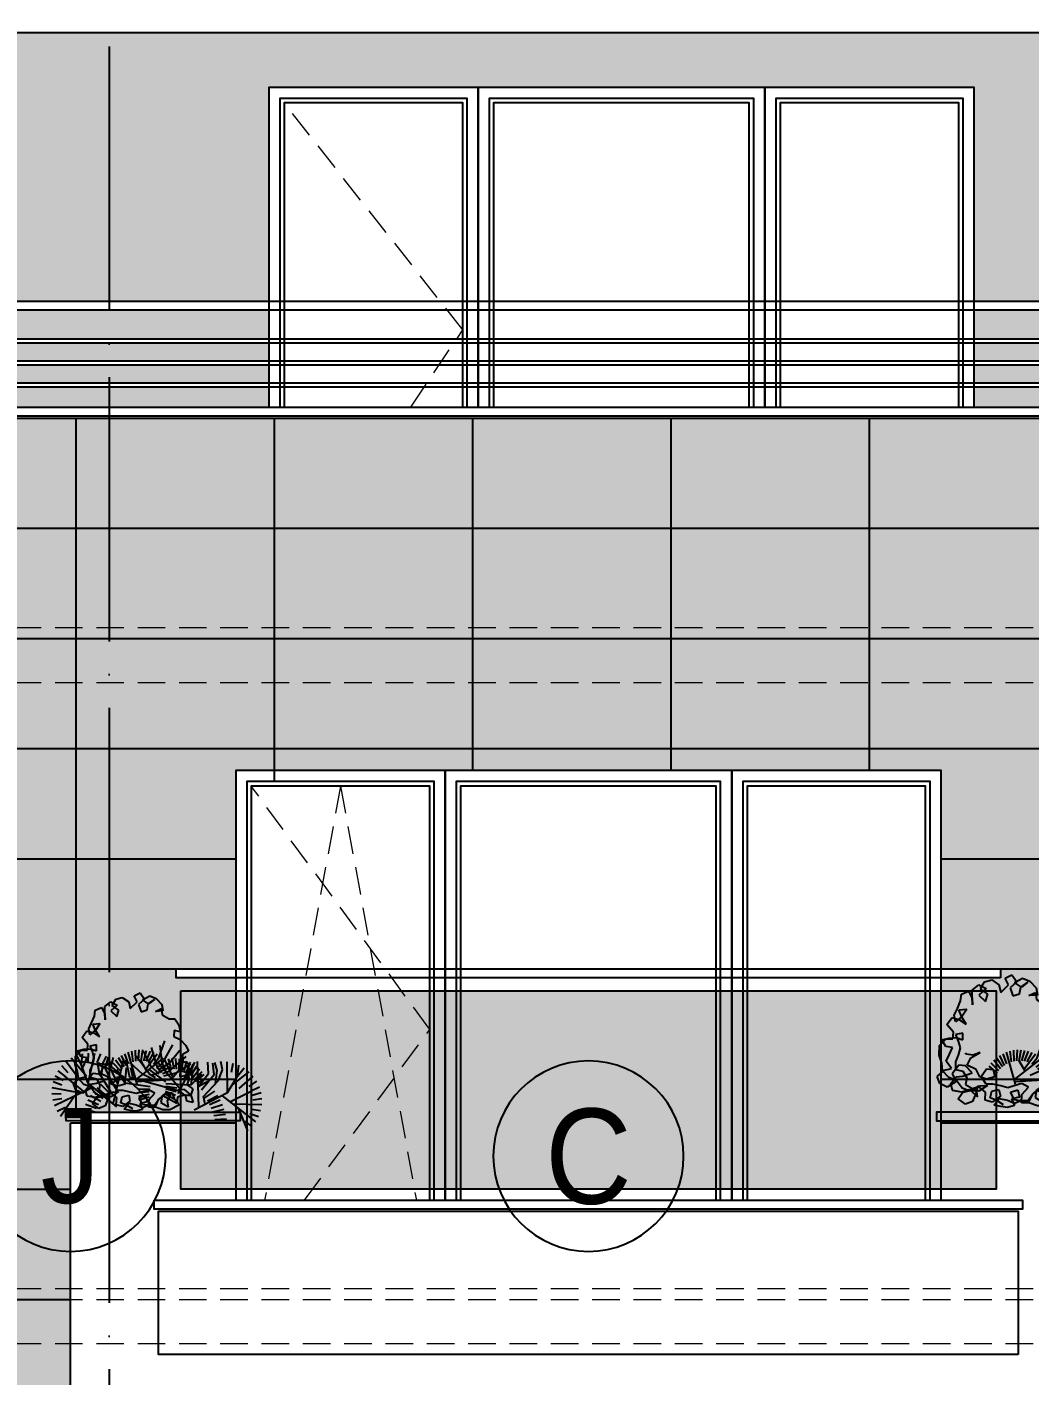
# Model space of a CAD drawing. Extents: x 9615146 to 9672346, y 4699603 to 4705703.
# Drawn here: x 9627746 to 9628201, y 4701470 to 4702081 of the extents above; entities that cross this region are included whole.
import ezdxf
from ezdxf.enums import TextEntityAlignment as Align

# ---------------------------------------------------------------- set-up
doc = ezdxf.new("R2010")
doc.units = 0
doc.header["$LTSCALE"] = 0.5
doc.header["$MEASUREMENT"] = 0
doc.linetypes.add('ACAD_ISO04W100', pattern=[30, 24, -3, 0, -3])
doc.linetypes.add('DASHED', pattern=[0.75, 0.5, -0.25])
doc.layers.get('0').update_dxf_attribs({"color": 251, "linetype": 'CONTINUOUS'})
for name, color, linetype in [('_axis', 1, 'ACAD_ISO04W100'), ('_hatch', 9, 'CONTINUOUS'), ('_hatch_construction', 252, 'CONTINUOUS'), ('_text_spesif_window', 41, 'CONTINUOUS'), ('_view', 3, 'CONTINUOUS'), ('_vista', 75, 'CONTINUOUS'), ('fasadi', 147, 'CONTINUOUS')]:
    doc.layers.add(name, color=color, linetype=linetype)
doc.layers.add('_punk', color=8, linetype='DASHED', lineweight=9)
doc.styles.add('HEB1', font='', dxfattribs={"width": 0.8, "oblique": 17})
doc.styles.add('POMESHTENIA', font='arial.ttf', dxfattribs={"width": 0.9})
doc.styles.get('HEB1').set_extended_font_data('HebarU Cyr')

# ---------------------------------------------------------------- blocks, each defined once
blk = doc.blocks.new('TREE8-E')
for p, q in [((-8.62, 6.91), (-10, 10.02)), ((-7.19, 7.05), (-8.98, 10.44)), ((-7.42, 8.84), (-7.9, 10.7)), ((-7.42, 8.84), (-6.79, 10.78)), ((-6.94, 5.39), (-4.62, 10.43)), ((-6.11, 9.06), (-5.69, 10.69)), ((-4.45, 8.81), (-3.55, 10.05)), ((-11.26, 6.78), (-12.51, 7.9)), ((-10.72, 7.44), (-11.79, 8.73)), ((-10.09, 8), (-10.95, 9.45)), ((-8.04, 4.03), (-10.82, 7.5)), ((-6.94, 5.39), (-7.42, 8.84)), ((-4.54, 6.64), (-4.45, 8.81)), ((-4.32, 6), (-3.61, 8.28)), ((-3.61, 8.28), (-2.65, 9.42)), ((-3.37, 7.39), (-2.35, 9.19)), ((-2.44, 3.89), (-3.37, 7.39)), ((-3.33, 0.76), (0.33, 8.32)), ((-2.38, 7.14), (-1.43, 8.96)), ((0.67, 4.77), (0.71, 7.98)), ((3.03, 4.83), (1.24, 7.41)), ((4.3, 4.6), (2.6, 8.27)), ((4.87, 5.91), (4.09, 8.87)), ((6, 5.26), (5.67, 9.21)), ((6.98, 6.04), (7.28, 9.27)), ((-8.62, 3.89), (-13.52, 5.93)), ((-11.68, 6.05), (-13.1, 6.95)), ((-2.76, 0.04), (-6.94, 5.39)), ((-3.26, 2.93), (-4.54, 6.64)), ((-1.73, 4.24), (-2.38, 7.14)), ((-0.38, 3.93), (-1.32, 6.6)), ((-0.38, 3.93), (0.43, 6.59)), ((1.23, 4.49), (1.23, 6.45)), ((6.86, 2.61), (4.33, 5.51)), ((6.02, 4.2), (4.87, 5.91)), ((6.46, 4.38), (6, 5.26)), ((9.16, 0.67), (6.19, 6.34)), ((7.4, 4.58), (6.98, 6.04)), ((8.33, 3.11), (7.54, 6.56)), ((8.35, 4.58), (8.22, 6.56)), ((8.82, 4.51), (8.9, 6.49)), ((9.28, 4.39), (9.57, 6.35)), ((9.73, 4.22), (10.22, 6.14)), ((10.16, 4.01), (10.84, 5.86)), ((10.56, 3.75), (11.43, 5.52)), ((10.93, 3.45), (11.99, 5.12)), ((-12.21, 3.59), (-13.88, 3.75)), ((-12.16, 4.44), (-13.79, 4.86)), ((-6.22, 4.47), (-13.79, 2.65)), ((-9.89, 3.59), (-13.12, 0.55)), ((-5.43, 1.62), (-7.01, 3.05)), ((-4.86, 2.09), (-6.31, 3.65)), ((-4.25, 2.5), (-5.56, 4.18)), ((-3.61, 2.86), (-4.77, 4.65)), ((-4.11, 1.77), (-3.26, 2.93)), ((1.9, 3.05), (-0.38, 3.93)), ((8.96, 0.42), (0.67, 4.77)), ((3.93, 2.31), (1.9, 3.05)), ((4.83, 3.42), (3.03, 4.83)), ((5.2, 3.72), (4.3, 4.6)), ((7.99, 2.91), (9.73, 4.22)), ((8.64, 0.04), (12.5, 4.67)), ((11.57, 2.74), (12.95, 4.16)), ((11.84, 2.34), (13.36, 3.61)), ((12.05, 1.92), (13.7, 3.02)), ((-11.9, 1.94), (-13.54, 1.57)), ((-6.86, -0.04), (-8.75, 0.93)), ((-6.43, 0.55), (-8.23, 1.68)), ((-5.95, 1.11), (-7.65, 2.39)), ((3.35, 0.5), (1.38, 0.37)), ((3.43, 0.97), (1.45, 1.05)), ((3.55, 1.44), (1.59, 1.72)), ((3.72, 1.88), (1.8, 2.37)), ((12.23, 1.47), (13.98, 2.4)), ((12.35, 1.01), (14.19, 1.75)), ((12.43, 0.54), (14.34, 1.08))]:
    blk.add_line(p, q)
blk = doc.blocks.new('_TREE16')
for p, q in [((-29.4, 140.7), (-30.9, 132.4)), ((-22.1, 148.4), (-29.4, 140.7)), ((-13.8, 152), (-22.1, 148.4)), ((-11.8, 141.7), (-20, 147.4)), ((-20, 147.4), (-12.3, 141.7)), ((-4.5, 146.9), (-13.8, 152)), ((-12.3, 141.7), (-4.5, 146.9)), ((-10.2, 133.9), (-11.8, 141.7)), ((-1.4, 155.7), (-7.1, 147.9)), ((-7.1, 147.9), (0.7, 140.7)), ((0.7, 140.7), (-2.4, 131.4)), ((6.3, 152), (-1.4, 155.7)), ((2.7, 144.3), (6.3, 152)), ((11.5, 135.5), (2.7, 144.3)), ((13.6, 144.3), (11.5, 135.5)), ((21.9, 150), (13.6, 144.3)), ((30.2, 147.9), (21.9, 150)), ((36.9, 144.3), (28.6, 140.1)), ((34.8, 139.6), (30.2, 147.9)), ((44.6, 138.1), (36.9, 144.3)), ((-29.9, 127.2), (-38.7, 122)), ((-30.9, 132.4), (-21.1, 131.8)), ((-28.8, 135.5), (-29.9, 127.2)), ((-21.1, 131.8), (-28.8, 135.5)), ((-2.4, 131.4), (-10.2, 133.9)), ((26.5, 133.4), (34.8, 139.6)), ((29.1, 125.1), (26.5, 133.4)), ((28.6, 140.1), (36.9, 132.4)), ((36.9, 132.4), (29.1, 125.1)), ((44.1, 121), (44.6, 130.3)), ((44.6, 128.8), (44.1, 121)), ((44.6, 130.3), (44.6, 138.1)), ((48.8, 137), (44.6, 128.8)), ((57.1, 133.4), (48.8, 137)), ((58.1, 125.6), (57.1, 133.4)), ((61.7, 116.9), (58.1, 125.6)), ((-51.6, 114.3), (-53.7, 105.4)), ((-46.4, 122), (-51.6, 114.3)), ((-38.7, 122), (-46.4, 122)), ((60.1, 115.3), (50.8, 116.3)), ((50.8, 116.3), (56, 108)), ((56.5, 107), (60.1, 115.3)), ((65.3, 109.1), (61.7, 116.9)), ((-53.1, 95.6), (-60.4, 87.8)), ((-53.7, 105.4), (-45.4, 107)), ((-44.8, 99.2), (-53.1, 95.6)), ((-45.4, 107), (-44.8, 99.2)), ((51.4, 98.7), (56.5, 107)), ((59.1, 103.9), (51.4, 98.7)), ((56, 108), (63.8, 101.3)), ((67.9, 106.5), (59.1, 103.9)), ((63.8, 101.3), (65.3, 109.1)), ((66.4, 89.4), (74.1, 98.2)), ((74.1, 98.2), (67.9, 106.5)), ((-60.4, 87.8), (-64, 80.1)), ((-64, 80.1), (-56.3, 75.9)), ((55.5, 80.6), (55.5, 88.4)), ((55.5, 88.4), (63.8, 86.8)), ((63.3, 83.2), (55.5, 80.6)), ((60.7, 79), (58.6, 71.3)), ((63.8, 86.8), (60.7, 79)), ((71.6, 82.7), (63.3, 83.2)), ((66.9, 81.6), (66.4, 89.4)), ((74.6, 81.6), (66.9, 81.6)), ((79.8, 80.6), (71.6, 82.7)), ((82.4, 73.9), (74.6, 81.6)), ((75.1, 72.9), (79.8, 80.6)), ((-63.5, 64.5), (-64.5, 56.8)), ((-55.7, 67.1), (-63.5, 64.5)), ((-56.3, 75.9), (-55.7, 67.1)), ((46.2, 59.9), (35.3, 66.1)), ((35.3, 66.1), (43.6, 63)), ((43.6, 63), (51.4, 64)), ((51.4, 64), (52.4, 65.6)), ((58.6, 71.3), (60.7, 63)), ((60.7, 63), (63.8, 55.2)), ((67.4, 71.8), (75.1, 72.9)), ((71, 64), (67.4, 71.8)), ((74.6, 55.8), (71, 64)), ((79.8, 53.7), (82.9, 63)), ((82.9, 63), (82.4, 73.9)), ((-61.9, 52.6), (-65, 44.9)), ((-64.5, 56.8), (-62.4, 49)), ((-62.4, 49), (-53.1, 46.9)), ((-53.7, 55.2), (-61.9, 52.6)), ((-53.1, 46.9), (-53.7, 55.2)), ((28.1, 46.9), (20.3, 46.4)), ((34.3, 38.2), (28.1, 46.9)), ((40, 46.4), (50.3, 51.1)), ((44.6, 42.3), (52.4, 50.6)), ((50.3, 51.1), (46.2, 59.9)), ((52.4, 50.6), (60.1, 51.1)), ((60.1, 51.1), (67.9, 41.3)), ((63.8, 55.2), (63.8, 46.4)), ((68.4, 47.5), (74.6, 55.8)), ((76.7, 45.4), (68.4, 47.5)), ((78.8, 44.9), (79.8, 53.7)), ((-61.9, 36.6), (-69.7, 31.4)), ((-69.7, 31.4), (-67.1, 23.7)), ((-65, 44.9), (-61.9, 36.6)), ((20.3, 46.4), (18.3, 37.6)), ((18.3, 37.6), (28.1, 35)), ((28.1, 35), (35.8, 37.6)), ((28.6, 29.3), (34.3, 38.2)), ((35.8, 37.6), (40, 46.4)), ((55.5, 38.7), (44.6, 42.3)), ((55.5, 44.3), (50.8, 36.6)), ((50.8, 36.6), (52.4, 28.8)), ((63.8, 46.4), (55.5, 44.3)), ((63.3, 37.6), (55.5, 38.7)), ((56, 24.7), (63.3, 34)), ((67.9, 41.3), (63.3, 32.4)), ((69.4, 29.9), (63.3, 37.6)), ((63.3, 34), (71.6, 37.1)), ((63.3, 32.4), (73.6, 25.7)), ((71.6, 37.1), (78.8, 44.9)), ((85, 38.2), (76.7, 45.4)), ((81.9, 29.9), (85, 38.2)), ((-67.1, 23.1), (-70.2, 13.8)), ((-67.1, 23.7), (-58.8, 30.4)), ((-58.8, 23.1), (-67.1, 23.1)), ((-61.9, 15.4), (-59.9, 23.7)), ((-59.9, 23.7), (-49.5, 20.5)), ((-58.8, 30.4), (-50.5, 29.9)), ((-50.5, 29.9), (-58.8, 23.1)), ((-45.4, 18.5), (-52.1, 10.7)), ((-49.5, 20.5), (-49, 12.2)), ((-49, 12.2), (-39.2, 17.4)), ((-42.8, 26.3), (-45.4, 18.5)), ((-34.5, 26.3), (-42.8, 26.3)), ((-41.2, 23.7), (-32.9, 24.2)), ((-36.6, 15.9), (-41.2, 23.7)), ((-39.2, 17.4), (-29.9, 22.6)), ((-38.1, 8.1), (-36.6, 15.9)), ((-25.7, 17.9), (-34.5, 26.3)), ((-32.9, 24.2), (-24.7, 17.4)), ((-29.9, 22.6), (-28.3, 13.8)), ((-20, 10.2), (-25.7, 17.9)), ((-24.7, 17.4), (-21.1, 9.2)), ((-20.5, 25.7), (-12.8, 29.9)), ((-12.8, 17.4), (-20.5, 25.7)), ((-12.8, 29.9), (-5, 27.8)), ((-12.3, 7.6), (-12.8, 17.4)), ((-8.2, 22.6), (-10.2, 14.4)), ((0.1, 20), (-8.2, 22.6)), ((-5, 27.8), (3.3, 25.2)), ((-4.5, 11.2), (0.1, 20)), ((3.3, 25.2), (11.5, 27.3)), ((11.5, 27.3), (20.8, 29.3)), ((13.6, 23.1), (12, 15.4)), ((21.9, 21.1), (13.6, 23.1)), ((20.8, 29.3), (28.6, 29.3)), ((23.9, 13.3), (21.9, 21.1)), ((35.3, 27.3), (27, 27.8)), ((27, 27.8), (36.9, 21.1)), ((29.1, 20), (37.9, 27.3)), ((29.6, 10.7), (29.1, 20)), ((44.1, 24.2), (35.3, 27.3)), ((36.9, 21.1), (48.2, 21.6)), ((37.9, 27.3), (40.5, 18.5)), ((38.4, 14.8), (39.5, 22.6)), ((46.2, 22.1), (38.4, 14.8)), ((39.5, 22.6), (48.2, 22.6)), ((40.5, 18.5), (44.1, 9.2)), ((52.4, 28.8), (44.1, 24.2)), ((55.5, 20), (46.2, 22.1)), ((48.2, 21.6), (56, 24.7)), ((48.2, 22.6), (56.5, 20)), ((60.7, 12.2), (55.5, 20)), ((56.5, 20), (67.4, 22.1)), ((67.4, 22.1), (69.4, 29.9)), ((73.6, 25.7), (81.9, 29.9)), ((-70.2, 13.8), (-61.9, 15.4)), ((-52.1, 10.7), (-39.7, 4)), ((-39.7, 4), (-30.9, 4)), ((-28.3, 13.8), (-38.1, 8.1)), ((-30.9, 4), (-21.1, 7.6)), ((-21.1, 9.2), (-13.3, 9.7)), ((-21.1, 7.6), (-12.3, 7.6)), ((-12.3, 10.7), (-20, 10.2)), ((-13.3, 9.7), (-4.5, 11.2)), ((-4.5, 7.1), (-12.3, 10.7)), ((-10.2, 14.4), (-0.9, 12.2)), ((-0.9, 12.2), (-4.5, 4.5)), ((3.8, 10.7), (-4.5, 7.1)), ((-4.5, 4.5), (3.8, 2.4)), ((13.6, 12.8), (3.8, 10.7)), ((3.8, 2.4), (11.5, 3.5)), ((8.4, 5.5), (16.2, 10.2)), ((11.5, 3.5), (19.3, 5)), ((12, 15.4), (21.3, 8.6)), ((19.3, 5), (13.6, 12.8)), ((16.2, 10.2), (23.9, 13.3)), ((21.3, 8.6), (29.6, 10.7)), ((44.1, 9.2), (52.4, 6)), ((52.4, 6), (60.7, 12.2))]:
    blk.add_line(p, q)
blk = doc.blocks.new('fghfdg')
at = {"layer": '_text_spesif_window'}
blk.add_circle((0, 0), 18, dxfattribs=at)
at = {"layer": '_text_spesif_window', "style": 'HEB1', "text_generation_flag": 6, "width": 0.8}
blk.add_attdef('A', text='', height=18, rotation=180, dxfattribs=at).set_placement((0, -9.23), align=Align.CENTER)

msp = doc.modelspace()

# ---------------------------------------------------------------- hatches: boundary and pattern name
at = {"layer": '_hatch', "ltscale": 30, "true_color": 0xb97b1d}
h = msp.add_hatch(color=32, dxfattribs=at)
h.dxf.hatch_style = 1
h.paths.add_polyline_path([(9628743.72, 4701917.84), (9628671.22, 4701917.84), (9628671.22, 4701908.84), (9628743.72, 4701908.84)])
h.paths.add_polyline_path([(9628791.22, 4701917.84), (9628743.72, 4701917.84), (9628743.72, 4701908.84), (9628791.22, 4701908.84)])
h.paths.add_polyline_path([(9629056.22, 4701917.84), (9628996.22, 4701917.84), (9628996.22, 4701908.84), (9629056.22, 4701908.84)])
h.paths.add_polyline_path([(9628263.72, 4701917.84), (9628176.22, 4701917.84), (9628176.22, 4701908.84), (9628263.72, 4701908.84)])
h.paths.add_polyline_path([(9628351.22, 4701917.84), (9628263.72, 4701917.84), (9628263.72, 4701908.84), (9628351.22, 4701908.84)])
h.paths.add_polyline_path([(9627531.22, 4701917.84), (9627471.22, 4701917.84), (9627471.22, 4701908.84), (9627531.22, 4701908.84)])
h.paths.add_polyline_path([(9627783.72, 4701917.84), (9627736.22, 4701917.84), (9627736.22, 4701908.84), (9627783.72, 4701908.84)])
h.paths.add_polyline_path([(9627856.22, 4701917.84), (9627783.72, 4701917.84), (9627783.72, 4701908.84), (9627856.22, 4701908.84)])
h.paths.add_polyline_path([(9627471.22, 4702078.84), (9627471.22, 4701956.84), (9627531.22, 4701956.84), (9627531.22, 4702058.84), (9627736.22, 4702058.84), (9627736.22, 4701956.84), (9627856.22, 4701956.84), (9627856.22, 4702053.84), (9627951.22, 4702053.84), (9628081.22, 4702053.84), (9628176.22, 4702053.84), (9628176.22, 4701956.84), (9628351.22, 4701956.84), (9628351.22, 4702053.84), (9628446.22, 4702053.84), (9628576.22, 4702053.84), (9628671.22, 4702053.84), (9628671.22, 4701956.84), (9628791.22, 4701956.84), (9628791.22, 4702058.84), (9628996.22, 4702058.84), (9628996.22, 4701956.84), (9629056.22, 4701956.84), (9629056.22, 4702078.84)])
h.paths.add_polyline_path([(9627531.22, 4701939.84), (9627531.22, 4701952.84), (9627471.22, 4701952.84), (9627471.22, 4701939.84)])
h.paths.add_polyline_path([(9627471.22, 4701937.84), (9627471.22, 4701929.84), (9627531.22, 4701929.84), (9627531.22, 4701937.84)])
h.paths.add_polyline_path([(9627736.22, 4701952.84), (9627736.22, 4701939.84), (9627856.22, 4701939.84), (9627856.22, 4701952.84)])
h.paths.add_polyline_path([(9627736.22, 4701937.84), (9627736.22, 4701929.84), (9627856.22, 4701929.84), (9627856.22, 4701937.84)])
h.paths.add_polyline_path([(9628351.22, 4701939.84), (9628351.22, 4701952.84), (9628176.22, 4701952.84), (9628176.22, 4701939.84)])
h.paths.add_polyline_path([(9628176.22, 4701937.84), (9628176.22, 4701929.84), (9628351.22, 4701929.84), (9628351.22, 4701937.84)])
h.paths.add_polyline_path([(9628791.22, 4701939.84), (9628791.22, 4701952.84), (9628671.22, 4701952.84), (9628671.22, 4701939.84)])
h.paths.add_polyline_path([(9628671.22, 4701937.84), (9628671.22, 4701929.84), (9628791.22, 4701929.84), (9628791.22, 4701937.84)])
h.paths.add_polyline_path([(9629056.22, 4701939.84), (9629056.22, 4701952.84), (9628996.22, 4701952.84), (9628996.22, 4701939.84)])
h.paths.add_polyline_path([(9629056.22, 4701929.84), (9629056.22, 4701937.84), (9628996.22, 4701937.84), (9628996.22, 4701929.84)])
h.paths.add_polyline_path([(9628176.22, 4701919.84), (9628351.22, 4701919.84), (9628351.22, 4701927.84), (9628176.22, 4701927.84)])
h.paths.add_polyline_path([(9628671.22, 4701919.84), (9628791.22, 4701919.84), (9628791.22, 4701927.84), (9628671.22, 4701927.84)])
h.paths.add_polyline_path([(9628996.22, 4701919.84), (9629056.22, 4701919.84), (9629056.22, 4701927.84), (9628996.22, 4701927.84)])
h.paths.add_polyline_path([(9627736.22, 4701919.84), (9627856.22, 4701919.84), (9627856.22, 4701927.84), (9627736.22, 4701927.84)])
h.paths.add_polyline_path([(9627471.22, 4701919.84), (9627531.22, 4701919.84), (9627531.22, 4701927.84), (9627471.22, 4701927.84)])
at = {"layer": '_hatch', "ltscale": 30, "true_color": 0x755724}
h = msp.add_hatch(color=27, dxfattribs=at)
h.dxf.hatch_style = 1
h.paths.add_polyline_path([(9628826.22, 4700388.84), (9628826.22, 4700553.84), (9629051.22, 4700553.84), (9629051.22, 4700388.84)], flags=16)
h.paths.add_polyline_path([(9628836.22, 4700398.84), (9628836.22, 4700543.84), (9629041.22, 4700543.84), (9629041.22, 4700398.84)], flags=0)
h.paths.add_polyline_path([(9628841.22, 4700403.84), (9628841.22, 4700538.84), (9629036.22, 4700538.84), (9629036.22, 4700403.84)], flags=0)
h.paths.add_polyline_path([(9628843.22, 4700405.84), (9628843.22, 4700536.84), (9629034.22, 4700536.84), (9629034.22, 4700405.84)], flags=0)
h.paths.add_polyline_path([(9628826.22, 4700688.84), (9628826.22, 4700853.84), (9629051.22, 4700853.84), (9629051.22, 4700688.84)], flags=16)
h.paths.add_polyline_path([(9628836.22, 4700698.84), (9628836.22, 4700843.84), (9629041.22, 4700843.84), (9629041.22, 4700698.84)], flags=0)
h.paths.add_polyline_path([(9628841.22, 4700703.84), (9628841.22, 4700838.84), (9629036.22, 4700838.84), (9629036.22, 4700703.84)], flags=0)
h.paths.add_polyline_path([(9628843.22, 4700705.84), (9628843.22, 4700836.84), (9629034.22, 4700836.84), (9629034.22, 4700705.84)], flags=0)
h.paths.add_polyline_path([(9628826.22, 4700988.84), (9628826.22, 4701153.84), (9629051.22, 4701153.84), (9629051.22, 4700988.84)], flags=16)
h.paths.add_polyline_path([(9628836.22, 4700998.84), (9628836.22, 4701143.84), (9629041.22, 4701143.84), (9629041.22, 4700998.84)], flags=0)
h.paths.add_polyline_path([(9628841.22, 4701003.84), (9628841.22, 4701138.84), (9629036.22, 4701138.84), (9629036.22, 4701003.84)], flags=0)
h.paths.add_polyline_path([(9628843.22, 4701005.84), (9628843.22, 4701136.84), (9629034.22, 4701136.84), (9629034.22, 4701005.84)], flags=0)
h.paths.add_polyline_path([(9628826.22, 4701288.84), (9628826.22, 4701453.84), (9629051.22, 4701453.84), (9629051.22, 4701288.84)], flags=16)
h.paths.add_polyline_path([(9628836.22, 4701298.84), (9628836.22, 4701443.84), (9629041.22, 4701443.84), (9629041.22, 4701298.84)], flags=0)
h.paths.add_polyline_path([(9628841.22, 4701303.84), (9628841.22, 4701438.84), (9629036.22, 4701438.84), (9629036.22, 4701303.84)], flags=0)
h.paths.add_polyline_path([(9628843.22, 4701305.84), (9628843.22, 4701436.84), (9629034.22, 4701436.84), (9629034.22, 4701305.84)], flags=0)
h.paths.add_polyline_path([(9628826.22, 4701588.84), (9628826.22, 4701753.84), (9629051.22, 4701753.84), (9629051.22, 4701588.84)], flags=16)
h.paths.add_polyline_path([(9628836.22, 4701598.84), (9628836.22, 4701743.84), (9629041.22, 4701743.84), (9629041.22, 4701598.84)], flags=0)
h.paths.add_polyline_path([(9628841.22, 4701603.84), (9628841.22, 4701738.84), (9629036.22, 4701738.84), (9629036.22, 4701603.84)], flags=0)
h.paths.add_polyline_path([(9628843.22, 4701605.84), (9628843.22, 4701736.84), (9629034.22, 4701736.84), (9629034.22, 4701605.84)], flags=0)
h.paths.add_polyline_path([(9627476.22, 4700388.84), (9627476.22, 4700553.84), (9627701.22, 4700553.84), (9627701.22, 4700388.84)], flags=16)
h.paths.add_polyline_path([(9627486.22, 4700398.84), (9627486.22, 4700543.84), (9627691.22, 4700543.84), (9627691.22, 4700398.84)], flags=0)
h.paths.add_polyline_path([(9627491.22, 4700403.84), (9627491.22, 4700538.84), (9627686.22, 4700538.84), (9627686.22, 4700403.84)], flags=0)
h.paths.add_polyline_path([(9627493.22, 4700405.84), (9627493.22, 4700536.84), (9627684.22, 4700536.84), (9627684.22, 4700405.84)], flags=0)
h.paths.add_polyline_path([(9627476.22, 4700688.84), (9627476.22, 4700853.84), (9627701.22, 4700853.84), (9627701.22, 4700688.84)], flags=16)
h.paths.add_polyline_path([(9627486.22, 4700698.84), (9627486.22, 4700843.84), (9627691.22, 4700843.84), (9627691.22, 4700698.84)], flags=0)
h.paths.add_polyline_path([(9627491.22, 4700703.84), (9627491.22, 4700838.84), (9627686.22, 4700838.84), (9627686.22, 4700703.84)], flags=0)
h.paths.add_polyline_path([(9627493.22, 4700705.84), (9627493.22, 4700836.84), (9627684.22, 4700836.84), (9627684.22, 4700705.84)], flags=0)
h.paths.add_polyline_path([(9627476.22, 4700988.84), (9627476.22, 4701153.84), (9627701.22, 4701153.84), (9627701.22, 4700988.84)], flags=16)
h.paths.add_polyline_path([(9627486.22, 4700998.84), (9627486.22, 4701143.84), (9627691.22, 4701143.84), (9627691.22, 4700998.84)], flags=0)
h.paths.add_polyline_path([(9627491.22, 4701003.84), (9627491.22, 4701138.84), (9627686.22, 4701138.84), (9627686.22, 4701003.84)], flags=0)
h.paths.add_polyline_path([(9627493.22, 4701005.84), (9627493.22, 4701136.84), (9627684.22, 4701136.84), (9627684.22, 4701005.84)], flags=0)
h.paths.add_polyline_path([(9627476.22, 4701288.84), (9627476.22, 4701453.84), (9627701.22, 4701453.84), (9627701.22, 4701288.84)], flags=16)
h.paths.add_polyline_path([(9627486.22, 4701298.84), (9627486.22, 4701443.84), (9627691.22, 4701443.84), (9627691.22, 4701298.84)], flags=0)
h.paths.add_polyline_path([(9627491.22, 4701303.84), (9627491.22, 4701438.84), (9627686.22, 4701438.84), (9627686.22, 4701303.84)], flags=0)
h.paths.add_polyline_path([(9627493.22, 4701305.84), (9627493.22, 4701436.84), (9627684.22, 4701436.84), (9627684.22, 4701305.84)], flags=0)
h.paths.add_polyline_path([(9627476.22, 4701588.84), (9627476.22, 4701753.84), (9627701.22, 4701753.84), (9627701.22, 4701588.84)], flags=16)
h.paths.add_polyline_path([(9627486.22, 4701598.84), (9627486.22, 4701743.84), (9627691.22, 4701743.84), (9627691.22, 4701598.84)], flags=0)
h.paths.add_polyline_path([(9627491.22, 4701603.84), (9627491.22, 4701738.84), (9627686.22, 4701738.84), (9627686.22, 4701603.84)], flags=0)
h.paths.add_polyline_path([(9627493.22, 4701605.84), (9627493.22, 4701736.84), (9627684.22, 4701736.84), (9627684.22, 4701605.84)], flags=0)
h.paths.add_polyline_path([(9628186.22, 4701643.84), (9628161.22, 4701643.84), (9628161.22, 4701588.84), (9628186.22, 4701588.84)], flags=16)
h.paths.add_polyline_path([(9627841.22, 4701643.84), (9627816.22, 4701643.84), (9627816.22, 4701588.84), (9627841.22, 4701588.84)])
h.paths.add_polyline_path([(9628366.22, 4701643.84), (9628341.22, 4701643.84), (9628341.22, 4701588.84), (9628366.22, 4701588.84)], flags=17)
h.paths.add_polyline_path([(9628711.22, 4701643.84), (9628686.22, 4701643.84), (9628686.22, 4701588.84), (9628711.22, 4701588.84)], flags=17)
h.paths.add_polyline_path([(9628743.72, 4701903.84), (9628263.72, 4701903.84), (9628263.72, 4701588.84), (9628341.22, 4701588.84), (9628341.22, 4701643.84), (9628366.22, 4701643.84), (9628366.22, 4701649.84), (9628339.22, 4701649.84), (9628339.22, 4701653.84), (9628366.22, 4701653.84), (9628366.22, 4701743.84), (9628686.22, 4701743.84), (9628686.22, 4701653.84), (9628713.22, 4701653.84), (9628713.22, 4701649.84), (9628686.22, 4701649.84), (9628686.22, 4701643.84), (9628711.22, 4701643.84), (9628711.22, 4701588.84), (9628743.72, 4701588.84)])
h.paths.add_polyline_path([(9629103.72, 4701903.84), (9628743.72, 4701903.84), (9628743.72, 4701588.84), (9628763.22, 4701588.84), (9628763.22, 4701583.84), (9628761.22, 4701583.84), (9628761.22, 4700008.84), (9628811.22, 4700008.84), (9628811.22, 4700243.84), (9629041.22, 4700243.84), (9629041.22, 4700008.84), (9629103.72, 4700008.84)])
h.paths.add_polyline_path([(9629121.22, 4701903.84), (9629103.72, 4701903.84), (9629103.72, 4700008.84), (9629121.22, 4700008.84)])
h.paths.add_polyline_path([(9627783.72, 4701903.84), (9627423.72, 4701903.84), (9627423.72, 4700008.84), (9627486.22, 4700008.84), (9627486.22, 4700243.84), (9627716.22, 4700243.84), (9627716.22, 4700008.84), (9627766.22, 4700008.84), (9627766.22, 4701584.84), (9627764.22, 4701584.84), (9627764.22, 4701588.84), (9627783.72, 4701588.84)])
h.paths.add_polyline_path([(9627423.72, 4701903.84), (9627406.22, 4701903.84), (9627406.22, 4700008.84), (9627423.72, 4700008.84)])
h.paths.add_polyline_path([(9628263.72, 4701903.84), (9627783.72, 4701903.84), (9627783.72, 4701588.84), (9627816.22, 4701588.84), (9627816.22, 4701643.84), (9627841.22, 4701643.84), (9627841.22, 4701649.84), (9627814.22, 4701649.84), (9627814.22, 4701653.84), (9627841.22, 4701653.84), (9627841.22, 4701743.84), (9628161.22, 4701743.84), (9628161.22, 4701653.84), (9628188.22, 4701653.84), (9628188.22, 4701649.84), (9628161.22, 4701649.84), (9628161.22, 4701643.84), (9628186.22, 4701643.84), (9628186.22, 4701588.84), (9628263.72, 4701588.84)])
at = {"layer": '_hatch_construction', "ltscale": 40}
h = msp.add_hatch(dxfattribs=at)
h.set_pattern_fill('EGGCRATE', color=250, scale=30, style=0, pattern_type=2)
h.set_pattern_definition([(0, (3, 0), (30, 15), [27, -3]), (0, (3, 3), (30, 15), [27, -3]), (90, (3, 3), (-30, 15), [12, -3]), (90, (0, 3), (-30, 15), [12, -3])])
h.paths.add_polyline_path([(9628743.72, 4701917.84), (9628671.22, 4701917.84), (9628671.22, 4701908.84), (9628743.72, 4701908.84)])
h.paths.add_polyline_path([(9628791.22, 4701917.84), (9628743.72, 4701917.84), (9628743.72, 4701908.84), (9628791.22, 4701908.84)])
h.paths.add_polyline_path([(9629056.22, 4701917.84), (9628996.22, 4701917.84), (9628996.22, 4701908.84), (9629056.22, 4701908.84)])
h.paths.add_polyline_path([(9628263.72, 4701917.84), (9628176.22, 4701917.84), (9628176.22, 4701908.84), (9628263.72, 4701908.84)])
h.paths.add_polyline_path([(9628351.22, 4701917.84), (9628263.72, 4701917.84), (9628263.72, 4701908.84), (9628351.22, 4701908.84)])
h.paths.add_polyline_path([(9627531.22, 4701917.84), (9627471.22, 4701917.84), (9627471.22, 4701908.84), (9627531.22, 4701908.84)])
h.paths.add_polyline_path([(9627783.72, 4701917.84), (9627736.22, 4701917.84), (9627736.22, 4701908.84), (9627783.72, 4701908.84)])
h.paths.add_polyline_path([(9627856.22, 4701917.84), (9627783.72, 4701917.84), (9627783.72, 4701908.84), (9627856.22, 4701908.84)])
h.paths.add_polyline_path([(9627471.22, 4702078.84), (9627471.22, 4701956.84), (9627531.22, 4701956.84), (9627531.22, 4702058.84), (9627736.22, 4702058.84), (9627736.22, 4701956.84), (9627856.22, 4701956.84), (9627856.22, 4702053.84), (9627951.22, 4702053.84), (9628081.22, 4702053.84), (9628176.22, 4702053.84), (9628176.22, 4701956.84), (9628351.22, 4701956.84), (9628351.22, 4702053.84), (9628446.22, 4702053.84), (9628576.22, 4702053.84), (9628671.22, 4702053.84), (9628671.22, 4701956.84), (9628791.22, 4701956.84), (9628791.22, 4702058.84), (9628996.22, 4702058.84), (9628996.22, 4701956.84), (9629056.22, 4701956.84), (9629056.22, 4702078.84)])
h.paths.add_polyline_path([(9627531.22, 4701939.84), (9627531.22, 4701952.84), (9627471.22, 4701952.84), (9627471.22, 4701939.84)])
h.paths.add_polyline_path([(9627471.22, 4701937.84), (9627471.22, 4701929.84), (9627531.22, 4701929.84), (9627531.22, 4701937.84)])
h.paths.add_polyline_path([(9627736.22, 4701952.84), (9627736.22, 4701939.84), (9627856.22, 4701939.84), (9627856.22, 4701952.84)])
h.paths.add_polyline_path([(9627736.22, 4701937.84), (9627736.22, 4701929.84), (9627856.22, 4701929.84), (9627856.22, 4701937.84)])
h.paths.add_polyline_path([(9628351.22, 4701939.84), (9628351.22, 4701952.84), (9628176.22, 4701952.84), (9628176.22, 4701939.84)])
h.paths.add_polyline_path([(9628176.22, 4701937.84), (9628176.22, 4701929.84), (9628351.22, 4701929.84), (9628351.22, 4701937.84)])
h.paths.add_polyline_path([(9628791.22, 4701939.84), (9628791.22, 4701952.84), (9628671.22, 4701952.84), (9628671.22, 4701939.84)])
h.paths.add_polyline_path([(9628671.22, 4701937.84), (9628671.22, 4701929.84), (9628791.22, 4701929.84), (9628791.22, 4701937.84)])
h.paths.add_polyline_path([(9629056.22, 4701939.84), (9629056.22, 4701952.84), (9628996.22, 4701952.84), (9628996.22, 4701939.84)])
h.paths.add_polyline_path([(9629056.22, 4701929.84), (9629056.22, 4701937.84), (9628996.22, 4701937.84), (9628996.22, 4701929.84)])
h.paths.add_polyline_path([(9628176.22, 4701919.84), (9628351.22, 4701919.84), (9628351.22, 4701927.84), (9628176.22, 4701927.84)])
h.paths.add_polyline_path([(9628671.22, 4701919.84), (9628791.22, 4701919.84), (9628791.22, 4701927.84), (9628671.22, 4701927.84)])
h.paths.add_polyline_path([(9628996.22, 4701919.84), (9629056.22, 4701919.84), (9629056.22, 4701927.84), (9628996.22, 4701927.84)])
h.paths.add_polyline_path([(9627736.22, 4701919.84), (9627856.22, 4701919.84), (9627856.22, 4701927.84), (9627736.22, 4701927.84)])
h.paths.add_polyline_path([(9627471.22, 4701919.84), (9627531.22, 4701919.84), (9627531.22, 4701927.84), (9627471.22, 4701927.84)])
at = {"layer": 'fasadi'}
h = msp.add_hatch(dxfattribs=at)
h.set_pattern_fill('DOTS', color=256, scale=50, style=0)
h.set_pattern_definition([(0, (857.4348, 0), (1.5625, 3.125), [0, -3.125])])
h.paths.add_polyline_path([(9628186.22, 4701553.84), (9628186.22, 4701643.84), (9627816.22, 4701643.84), (9627816.22, 4701553.84)])

# ---------------------------------------------------------------- linework, layer by layer
at = {"layer": '_axis', "ltscale": 10}
msp.add_line((9627783.72, 4702372.71), (9627783.72, 4699845.26), dxfattribs=at)
at = {"layer": '_hatch_construction', "color": 250, "ltscale": 40}
for p, q in [((9627768.72, 4701588.84), (9627768.72, 4701903.84)), ((9627858.72, 4701738.84), (9627858.72, 4701903.84)), ((9627948.72, 4701743.84), (9627948.72, 4701903.84)), ((9628038.72, 4701743.84), (9628038.72, 4701903.84)), ((9628128.72, 4701743.84), (9628128.72, 4701903.84)), ((9627406.22, 4701853.84), (9629121.22, 4701853.84)), ((9627406.22, 4701803.84), (9629121.22, 4701803.84)), ((9627406.22, 4701753.84), (9629121.22, 4701753.84)), ((9627701.22, 4701703.84), (9627841.22, 4701703.84)), ((9628161.22, 4701703.84), (9628366.22, 4701703.84)), ((9627701.22, 4701653.84), (9627841.22, 4701653.84)), ((9628161.22, 4701653.84), (9628366.22, 4701653.84)), ((9627701.22, 4701603.84), (9627841.22, 4701603.84)), ((9628161.22, 4701603.84), (9628366.22, 4701603.84)), ((9627406.22, 4701553.84), (9627766.22, 4701553.84)), ((9627406.22, 4701503.84), (9627766.22, 4701503.84))]:
    msp.add_line(p, q, dxfattribs=at)
at = {"layer": '_punk', "ltscale": 50}
for p, q in [((9624477.95, 4701808.84), (9629567.91, 4701808.84)), ((9624477.95, 4701803.84), (9629567.91, 4701803.84)), ((9624477.95, 4701783.84), (9629567.91, 4701783.84)), ((9627888.72, 4701736.84), (9627854.27, 4701548.84)), ((9627888.72, 4701736.84), (9627923.17, 4701548.84)), ((9624477.95, 4701508.84), (9629567.91, 4701508.84)), ((9624477.95, 4701503.84), (9629567.91, 4701503.84)), ((9624477.95, 4701483.84), (9629567.91, 4701483.84))]:
    msp.add_line(p, q, dxfattribs=at)
for points in [[(9627920.63, 4701908.84), (9627944.22, 4701943.84), (9627863.22, 4702046.84)], [(9627872.41, 4701548.84), (9627929.22, 4701626.34), (9627848.22, 4701736.84)]]:
    msp.add_lwpolyline(points, dxfattribs=at)
at = {"layer": 'fasadi', "ltscale": 40}
for p, q in [((9627426.22, 4702078.84), (9629116.22, 4702078.84)), ((9627404.22, 4701908.84), (9629123.22, 4701908.84)), ((9627404.22, 4701904.84), (9629123.22, 4701904.84)), ((9627406.22, 4701903.84), (9629121.22, 4701903.84)), ((9627841.22, 4701583.84), (9627841.22, 4701548.84))]:
    msp.add_line(p, q, dxfattribs=at)
at = {"layer": 'fasadi'}
for p, q in [((9627841.22, 4701583.84), (9627766.22, 4701583.84)), ((9627766.22, 4700008.84), (9627766.22, 4701583.84)), ((9628366.22, 4701583.84), (9628161.22, 4701583.84))]:
    msp.add_line(p, q, dxfattribs=at)
for points in [[(9627951.22, 4701908.84), (9627951.22, 4702053.84), (9627856.22, 4702053.84), (9627856.22, 4701908.84)], [(9628081.22, 4701908.84), (9628081.22, 4702053.84), (9627951.22, 4702053.84), (9627951.22, 4701908.84)], [(9628176.22, 4701908.84), (9628176.22, 4702053.84), (9628081.22, 4702053.84), (9628081.22, 4701908.84)], [(9627946.22, 4701908.84), (9627946.22, 4702048.84), (9627861.22, 4702048.84), (9627861.22, 4701908.84)], [(9627944.22, 4701908.84), (9627944.22, 4702046.84), (9627863.22, 4702046.84), (9627863.22, 4701908.84)], [(9628076.22, 4701908.84), (9628076.22, 4702048.84), (9627956.22, 4702048.84), (9627956.22, 4701908.84)], [(9628074.22, 4701908.84), (9628074.22, 4702046.84), (9627958.22, 4702046.84), (9627958.22, 4701908.84)], [(9628171.22, 4701908.84), (9628171.22, 4702048.84), (9628086.22, 4702048.84), (9628086.22, 4701908.84)], [(9628169.22, 4701908.84), (9628169.22, 4702046.84), (9628088.22, 4702046.84), (9628088.22, 4701908.84)], [(9627936.22, 4701548.84), (9627936.22, 4701743.84), (9627841.22, 4701743.84), (9627841.22, 4701548.84)], [(9628066.22, 4701548.84), (9628066.22, 4701743.84), (9627936.22, 4701743.84), (9627936.22, 4701548.84)], [(9628161.22, 4701548.84), (9628161.22, 4701743.84), (9628066.22, 4701743.84), (9628066.22, 4701548.84)], [(9627931.22, 4701548.84), (9627931.22, 4701738.84), (9627846.22, 4701738.84), (9627846.22, 4701548.84)], [(9627929.22, 4701548.84), (9627929.22, 4701736.84), (9627848.22, 4701736.84), (9627848.22, 4701548.84)], [(9628061.22, 4701548.84), (9628061.22, 4701738.84), (9627941.22, 4701738.84), (9627941.22, 4701548.84)], [(9628059.22, 4701548.84), (9628059.22, 4701736.84), (9627943.22, 4701736.84), (9627943.22, 4701548.84)], [(9628156.22, 4701548.84), (9628156.22, 4701738.84), (9628071.22, 4701738.84), (9628071.22, 4701548.84)], [(9628154.22, 4701548.84), (9628154.22, 4701736.84), (9628073.22, 4701736.84), (9628073.22, 4701548.84)]]:
    msp.add_lwpolyline(points, dxfattribs=at)
at = {"layer": 'fasadi', "ltscale": 40}
for points in [[(9627416.22, 4701956.84), (9629111.22, 4701956.84), (9629111.22, 4701952.84), (9627416.22, 4701952.84)], [(9627416.22, 4701939.84), (9629111.22, 4701939.84), (9629111.22, 4701937.84), (9627416.22, 4701937.84)], [(9627416.22, 4701929.84), (9629111.22, 4701929.84), (9629111.22, 4701927.84), (9627416.22, 4701927.84)], [(9627416.22, 4701919.84), (9629111.22, 4701919.84), (9629111.22, 4701917.84), (9627416.22, 4701917.84)], [(9627764.22, 4701588.84), (9627843.22, 4701588.84), (9627843.22, 4701584.84), (9627764.22, 4701584.84)], [(9628368.22, 4701588.84), (9628159.22, 4701588.84), (9628159.22, 4701584.84), (9628368.22, 4701584.84)], [(9627804.22, 4701548.84), (9628198.22, 4701548.84), (9628198.22, 4701544.84), (9627804.22, 4701544.84)], [(9628196.22, 4701478.84), (9627806.22, 4701478.84), (9627806.22, 4701543.84), (9628196.22, 4701543.84)]]:
    msp.add_lwpolyline(points, close=True, dxfattribs=at)
at = {"layer": 'fasadi'}
for points in [[(9628188.22, 4701649.84), (9627814.22, 4701649.84), (9627814.22, 4701653.84), (9628188.22, 4701653.84)], [(9627816.22, 4701643.84), (9628186.22, 4701643.84), (9628186.22, 4701553.84), (9628186.22, 4701553.84), (9628186.22, 4701553.84), (9627816.22, 4701553.84)]]:
    msp.add_lwpolyline(points, close=True, dxfattribs=at)

# ---------------------------------------------------------------- block references
at = {"layer": '_view'}
ref = msp.add_blockref('fghfdg', (9627766.22, 4701568.84), dxfattribs=dict(at, xscale=-2.399999998509884, yscale=2.400000000372529, zscale=2.4, rotation=180))
ref.add_attrib('A', 'J', dxfattribs={"layer": '_text_spesif_window', "height": 43.2, "rotation": 0, "style": 'POMESHTENIA', "width": 0.9}).set_placement((9627766.22, 4701568.84), align=Align.MIDDLE)
ref = msp.add_blockref('fghfdg', (9628001.22, 4701568.84), dxfattribs=dict(at, xscale=-2.399999998509884, yscale=2.400000000372529, zscale=2.4, rotation=180))
ref.add_attrib('A', 'C', dxfattribs={"layer": '_text_spesif_window', "height": 43.2, "rotation": 0, "style": 'POMESHTENIA', "width": 0.9}).set_placement((9628001.22, 4701568.84), align=Align.MIDDLE)
at = {"layer": '_vista', "ltscale": 10}
for p, xscale, yscale, zscale in [((9628192.83, 4701590.05), -0.3919999990612268, 0.3919999999925494, 0.392), ((9627797.37, 4701588.41), -0.349999999627471, 0.3500000005587935, 0.35)]:
    msp.add_blockref('_TREE16', p, dxfattribs=dict(at, xscale=xscale, yscale=yscale, zscale=zscale))
for p, xscale, yscale, zscale, rotation in [((9627816.07, 4701592.58), -2.500000000000892, 2.5, 2.5, 335.7652238443712), ((9628214.59, 4701592.58), -2.500000000000892, 2.5, 2.5, 335.7652238443712), ((9627794.06, 4701592.58), 2.500000000672201, 2.500000000672201, 2.500000000672201, 12.33508269999027)]:
    msp.add_blockref('TREE8-E', p, dxfattribs=dict(at, xscale=xscale, yscale=yscale, zscale=zscale, rotation=rotation))

doc.saveas('drawing.dxf')
